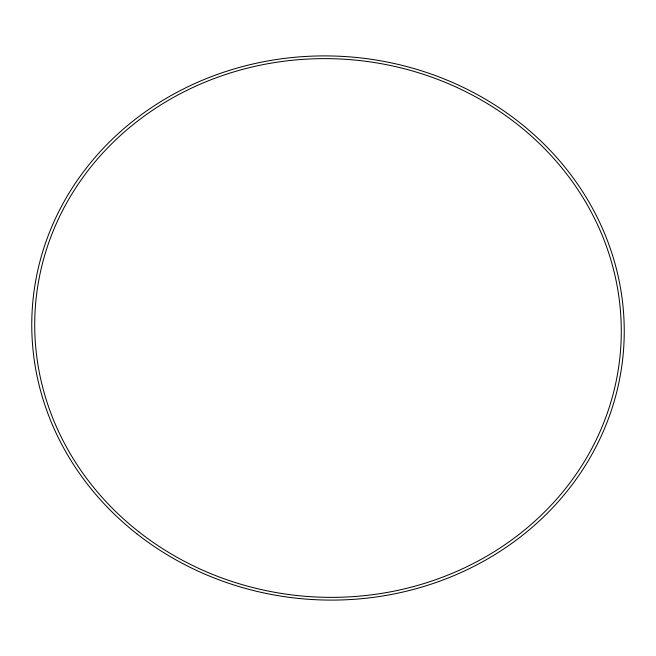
<?xml version="1.0" encoding="UTF-8"?>
<svg xmlns="http://www.w3.org/2000/svg" width="656" height="656" viewBox="0 0 656 656"><rect width="100%" height="100%" fill="white"/><g stroke="black" fill="none" stroke-linecap="round" stroke-linejoin="round"><path stroke-width="0.98" d="M136.866 533.828A296.356 271.986 3.9 0 0 619.584 379.209A296.356 271.986 3.9 0 0 227.55 70.963A296.356 271.986 3.9 0 0 136.866 533.828M138.777 531.77A293.396 269.263 3.9 0 0 616.665 378.701A293.396 269.263 3.9 0 0 228.559 73.529A293.396 269.263 3.9 0 0 138.777 531.77"/></g></svg>
